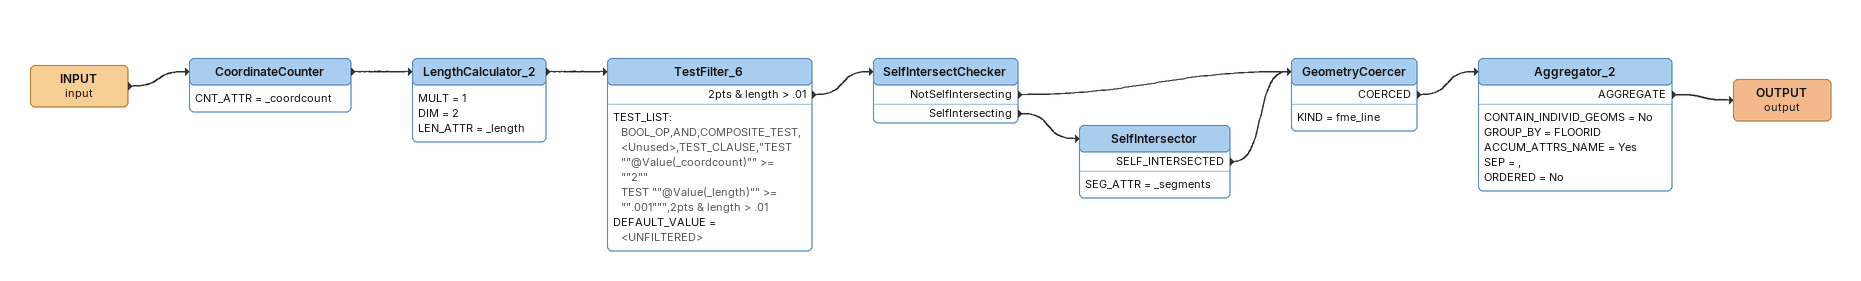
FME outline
INPUT (input)
    -> CoordinateCounter
CoordinateCounter
    CNT_ATTR = _coordcount
    -> LengthCalculator_2
LengthCalculator_2
    MULT = 1
    DIM = 2
    LEN_ATTR = _length
    -> TestFilter_6
TestFilter_6
    TEST_LIST:
      BOOL_OP,AND,COMPOSITE_TEST,<Unused>,TEST_CLAUSE,"TEST ""@Value(_coordcount)"" >= ""2""
      TEST ""@Value(_length)"" >= "".001""",2pts & length > .01
    DEFAULT_VALUE = <UNFILTERED>
    2pts & length > .01 -> SelfIntersectChecker
SelfIntersectChecker
    NotSelfIntersecting -> GeometryCoercer
    SelfIntersecting -> SelfIntersector
SelfIntersector
    SEG_ATTR = _segments
    SELF_INTERSECTED -> GeometryCoercer
GeometryCoercer
    KIND = fme_line
    COERCED -> Aggregator_2
Aggregator_2
    CONTAIN_INDIVID_GEOMS = No
    GROUP_BY = FLOORID
    ACCUM_ATTRS_NAME = Yes
    SEP = ,
    ORDERED = No
    AGGREGATE -> OUTPUT (output)
OUTPUT (output)
